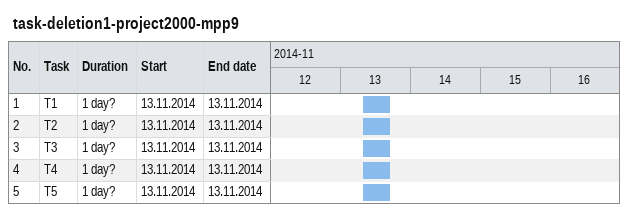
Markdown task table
task-deletion1-project2000-mpp9

| ID | Task | Duration | Start | Finish |
|---|---|---|---|---|
| 1 | T1 | 1d? | 2014-11-13 | 2014-11-13 |
| 2 | T2 | 1d? | 2014-11-13 | 2014-11-13 |
| 3 | T3 | 1d? | 2014-11-13 | 2014-11-13 |
| 4 | T4 | 1d? | 2014-11-13 | 2014-11-13 |
| 5 | T5 | 1d? | 2014-11-13 | 2014-11-13 |
